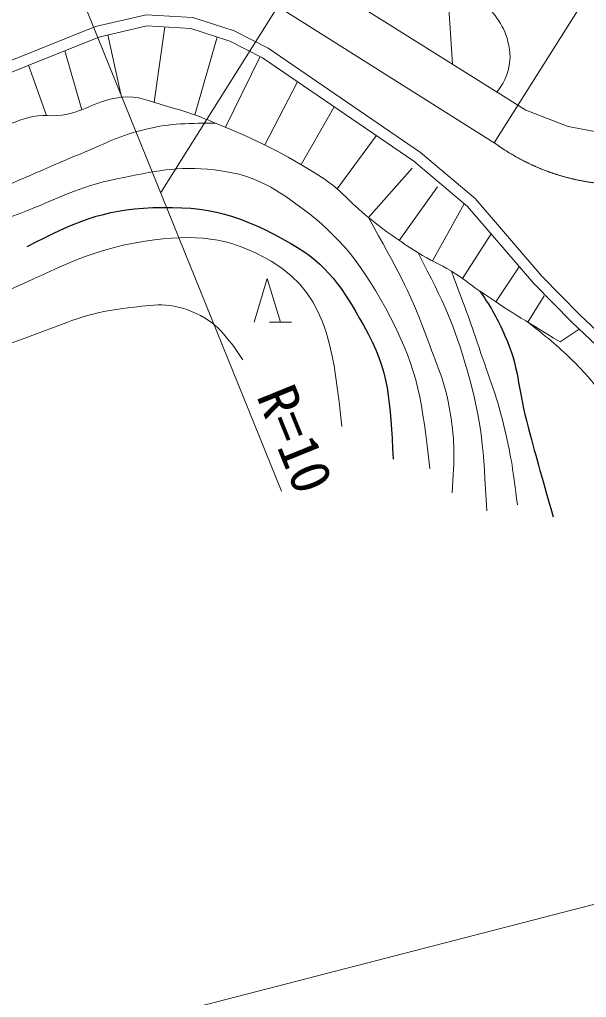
# Model space of a CAD drawing. Units: millimetres, scale not verified. Extents: x 40000 to 680000, y 20000 to 380000.
# Drawn here: x 279401 to 305225, y 249760 to 294324 of the extents above; entities that cross this region are included whole.
import ezdxf
from ezdxf.enums import TextEntityAlignment as Align

# ---------------------------------------------------------------- set-up
doc = ezdxf.new("R2010")
doc.units = ezdxf.units.MM
doc.header["$LTSCALE"] = 1000
doc.linetypes.add('LONG_DASHED_DOTTED', pattern=[15.25, 12, -1.5, 0.25, -1.5])
for name, color, linetype, lineweight in [('M-BGD', 7, 'Continuous', 13), ('M-BMK', 2, 'LONG_DASHED_DOTTED', 13), ('M-STR-HTXT', 7, 'Continuous', 13)]:
    doc.layers.add(name, color=color, linetype=linetype, lineweight=lineweight)
doc.styles.add('ＭＳ ゴシック', font='')
doc.styles.get('ＭＳ ゴシック').set_extended_font_data('MS Gothic')

msp = doc.modelspace()

# ---------------------------------------------------------------- linework, layer by layer
at = {"layer": 'M-BGD'}
for p, q in [((285527, 290553), (286022, 293988)), ((284041, 290785), (283426, 293625)), ((287384, 289976), (288405, 293529)), ((282240, 290215), (281456, 292904)), ((288779, 289416), (290356, 292639)), ((280630, 289946), (279802, 292240)), ((290571, 288610), (292066, 291489)), ((292228, 287712), (293713, 290319)), ((293863, 286612), (295651, 289020)), ((295293, 285304), (297281, 287551)), ((296694, 284256), (298440, 286695)), ((298215, 283322), (299662, 285928)), ((299576, 282523), (300881, 284553)), ((301091, 281465), (302168, 283056)), ((290083, 280529), (290683, 282529)), ((290683, 282529), (291283, 280529)), ((302558, 280533), (303304, 281735)), ((290783, 280529), (291783, 280529)), ((304028, 279632), (304895, 280212))]:
    msp.add_line(p, q, dxfattribs=at)
for points in [[(236850, 272831), (239261, 272095), (242077, 271782), (245224, 272003), (248316, 273107), (250322, 274819), (255789, 282088), (258213, 285581), (260808, 288176), (263569, 290191), (266468, 291627), (281339, 297673), (283566, 298354), (285867, 298593), (288094, 298409), (290431, 297636), (293284, 295961), (302459, 290200), (304391, 289446), (306416, 289078)], [(246993, 265032), (249079, 266455), (251312, 268578), (253594, 271339), (255337, 274382), (257271, 277406), (259240, 280093), (262958, 284694), (264982, 286406), (267393, 287731), (269933, 288817), (282863, 294007), (285163, 294541), (287298, 294412), (289176, 293805), (290722, 293013), (297670, 288265), (300154, 286167), (303191, 282633), (304921, 280875), (306228, 279642)], [(247275, 264619), (249394, 266065), (251678, 268236), (254007, 271053), (255765, 274122), (257683, 277123), (259636, 279788), (263317, 284343), (265267, 285992), (267613, 287281), (270125, 288355), (283013, 293529), (285206, 294038), (287205, 293917), (288984, 293342), (290466, 292583), (297366, 287867), (299801, 285811), (302823, 282294), (304571, 280518), (305945, 279222)]]:
    msp.add_lwpolyline(points, dxfattribs=at)
for points, knots in [([(247668, 292771), (251414, 293759), (252442, 294019), (255453, 294980), (258052, 295809), (259509, 296282), (262051, 297271), (264546, 298241), (265914, 298859), (268346, 299977), (271370, 301366), (273057, 302162), (276021, 303676), (277838, 304604), (278786, 305261), (280631, 306133), (282959, 307234), (284277, 307880), (286760, 308562), (289174, 309226), (290166, 309329), (293082, 309612)], [0, 0, 0, 0, 1, 1, 1, 2, 2, 2, 3, 3, 3, 4, 4, 4, 5, 5, 5, 6, 6, 6, 7, 7, 7, 7]), ([(250455, 284279), (252526, 286165), (253123, 286695), (254927, 288130), (256941, 289731), (258059, 290665), (260269, 291981), (262704, 293431), (264177, 294067), (266799, 295142), (269206, 296130), (270693, 296297), (273148, 297158), (276709, 298407), (278673, 299194), (282204, 300526), (283705, 301092), (284520, 301479), (286041, 301989), (287571, 302502), (288436, 302871), (290044, 303011), (291260, 303116), (291988, 303171), (293164, 302845), (294070, 302594), (294577, 302349), (295317, 301768), (296120, 301138), (296304, 300518), (296937, 299716), (296937, 299716), (296937, 299716), (296937, 299716)], [0, 0, 0, 0, 1, 1, 1, 2, 2, 2, 3, 3, 3, 4, 4, 4, 5, 5, 5, 6, 6, 6, 7, 7, 7, 8, 8, 8, 9, 9, 9, 10, 10, 10, 11, 11, 11, 11]), ([(298888, 297323), (299687, 296418), (299947, 296131), (300507, 295280), (301031, 294485), (301515, 294083), (301685, 293145), (301778, 292635), (301772, 292307), (301593, 291820), (301470, 291486), (301384, 291337), (301148, 291023)], [0, 0, 0, 0, 1, 1, 1, 2, 2, 2, 3, 3, 3, 4, 4, 4, 4]), ([(304028, 279632), (302255, 280722), (301768, 280996), (300373, 281950), (299864, 282297), (299604, 282529), (299080, 282852), (298501, 283208), (298131, 283330), (297557, 283694), (296640, 284274), (296139, 284624), (295293, 285304), (294434, 285995), (294080, 286548), (293151, 287141), (291369, 288280), (290282, 288791), (288330, 289604), (287452, 289970), (286945, 290145), (286028, 290399), (285266, 290610), (284828, 290861), (284041, 290785), (283039, 290689), (282564, 290239), (281584, 290012), (280887, 289851), (280446, 290051), (279761, 289847), (278125, 289360), (277375, 288660), (275814, 287970), (274352, 287323), (273417, 287224), (272004, 286479), (270512, 285692), (269758, 285092), (268442, 284035), (266957, 282843), (266158, 282128), (264809, 280783), (264190, 280167), (263997, 279664), (263312, 279121), (262699, 278636), (262080, 278753), (261545, 278183), (260003, 276540), (259731, 275167), (258729, 273149), (258047, 271775), (257648, 271010), (257073, 269588), (256829, 268986), (256620, 268464), (256427, 267973)], [0, 0, 0, 0, 1, 1, 1, 2, 2, 2, 3, 3, 3, 4, 4, 4, 5, 5, 5, 6, 6, 6, 7, 7, 7, 8, 8, 8, 9, 9, 9, 10, 10, 10, 11, 11, 11, 12, 12, 12, 13, 13, 13, 14, 14, 14, 15, 15, 15, 16, 16, 16, 17, 17, 17, 18, 18, 18, 19, 19, 19, 19]), ([(264809, 280783), (266576, 281903), (267099, 282252), (268660, 283020), (269987, 283672), (270758, 283984), (272139, 284510), (274237, 285311), (275499, 285511), (277605, 286291), (279413, 286961), (280371, 287475), (282160, 288196), (283238, 288631), (283808, 288986), (284935, 289273), (286226, 289602), (286797, 289587), (288330, 289604)], [0, 0, 0, 0, 1, 1, 1, 2, 2, 2, 3, 3, 3, 4, 4, 4, 5, 5, 5, 6, 6, 6, 6]), ([(257227, 268575), (257704, 269544), (258193, 270416), (258950, 271549), (260266, 273516), (261041, 274615), (262668, 276334), (263828, 277560), (264647, 278081), (266036, 279040), (268423, 280687), (269882, 281445), (272496, 282702), (275136, 283971), (276715, 284461), (279453, 285500), (281152, 286144), (282051, 286712), (283834, 287064), (285547, 287402), (286552, 287672), (288287, 287469), (289815, 287290), (290685, 286879), (291932, 285978), (294087, 284421), (295055, 283104), (296294, 280751), (297592, 278286), (297734, 276894), (298097, 273849)], [0, 0, 0, 0, 1, 1, 1, 2, 2, 2, 3, 3, 3, 4, 4, 4, 5, 5, 5, 6, 6, 6, 7, 7, 7, 8, 8, 8, 9, 9, 9, 10, 10, 10, 10]), ([(295293, 285304), (296625, 282878), (297097, 282140), (297902, 279962), (298407, 278595), (298787, 277840), (299020, 276401), (299247, 274995), (299211, 274388), (299103, 272757)], [0, 0, 0, 0, 1, 1, 1, 2, 2, 2, 3, 3, 3, 3]), ([(259610, 265694), (259966, 266278), (260358, 266870), (260856, 267583), (262106, 269373), (262850, 270350), (264267, 272012), (266045, 274097), (267015, 275324), (269126, 277070), (270620, 278306), (271623, 278796), (273347, 279684), (275169, 280622), (276278, 280964), (278187, 281711), (280872, 282763), (282277, 283804), (285130, 284224), (287372, 284554), (288903, 284456), (290859, 283313), (293624, 281696), (293707, 278801), (294089, 275776)], [0, 0, 0, 0, 1, 1, 1, 2, 2, 2, 3, 3, 3, 4, 4, 4, 5, 5, 5, 6, 6, 6, 7, 7, 7, 8, 8, 8, 8]), ([(297557, 283694), (298765, 281349), (299179, 280496), (299802, 278301), (300488, 275885), (300522, 274831), (300686, 271933)], [0, 0, 0, 0, 1, 1, 1, 2, 2, 2, 2]), ([(299080, 282852), (299704, 281186), (299869, 280741), (300331, 279373), (300823, 277917), (301163, 277116), (301509, 275619), (301813, 274305), (301883, 273815), (302080, 272214)], [0, 0, 0, 0, 1, 1, 1, 2, 2, 2, 3, 3, 3, 3]), ([(302558, 280533), (303607, 279698), (303930, 279451), (304722, 278663), (305420, 277969), (305716, 277490), (306406, 276786), (306914, 276268), (307141, 275876), (307786, 275544), (308187, 275337), (308471, 275269), (308918, 275323), (309430, 275385), (309684, 275604), (310105, 275903), (310902, 276467), (311168, 276995), (311817, 277725), (312596, 278601), (312998, 279121), (313722, 280044), (314463, 280989), (314696, 281310), (315563, 282507)], [0, 0, 0, 0, 1, 1, 1, 2, 2, 2, 3, 3, 3, 4, 4, 4, 5, 5, 5, 6, 6, 6, 7, 7, 7, 8, 8, 8, 8]), ([(261855, 260716), (263222, 263474), (263577, 264205), (264754, 266403), (265720, 268207), (266213, 269248), (267294, 270986), (268093, 272271), (268433, 273091), (269475, 274188), (270424, 275189), (271061, 275659), (272208, 276425), (273242, 277116), (273924, 277334), (275051, 277860), (276952, 278747), (278029, 279230), (280002, 279940), (281575, 280506), (282445, 280966), (284107, 281155), (285322, 281293), (286104, 281492), (287235, 281026), (288397, 280547), (288844, 279880), (289573, 278817)], [0, 0, 0, 0, 1, 1, 1, 2, 2, 2, 3, 3, 3, 4, 4, 4, 5, 5, 5, 6, 6, 6, 7, 7, 7, 8, 8, 8, 9, 9, 9, 9])]:
    msp.add_open_spline(points, degree=3, knots=knots, dxfattribs=at)
at = {"layer": 'M-BGD', "lineweight": 25}
for points, knots in [([(279750, 283986), (281977, 285115), (283130, 285652), (285465, 285753), (288002, 285863), (289555, 285385), (291759, 284124), (293450, 283157), (294106, 282089), (295072, 280397), (296282, 278277), (296263, 276929), (296425, 274296)], [0, 0, 0, 0, 1, 1, 1, 2, 2, 2, 3, 3, 3, 4, 4, 4, 4]), ([(300373, 281950), (300962, 281074), (301135, 280739), (301514, 279907), (302156, 278495), (302094, 277556), (302489, 276056), (302943, 274334), (303101, 273785), (303704, 271662)], [0, 0, 0, 0, 1, 1, 1, 2, 2, 2, 3, 3, 3, 3])]:
    msp.add_open_spline(points, degree=3, knots=knots, dxfattribs=at)
at = {"layer": 'M-BMK'}
msp.add_line((291174, 294920), (301029, 288708), dxfattribs=at)
msp.add_arc((306857, 296651), 9851, 233.7323, 275.1237, dxfattribs=at)
at = {"layer": 'M-STR-HTXT'}
for p, q in [((299121, 292296), (297195, 322177)), ((301029, 288708), (311315, 305029)), ((282008, 295886), (291341, 272826)), ((291174, 294920), (285830, 286442))]:
    msp.add_line(p, q, dxfattribs=at)
msp.add_lwpolyline([(256063, 241208), (306838, 254334), (498969, 268505)], dxfattribs=at)

# ---------------------------------------------------------------- texts
at = {"layer": 'M-STR-HTXT', "style": 'ＭＳ ゴシック'}
msp.add_text('R=10', height=1833, rotation=292.034, dxfattribs=at).set_placement((290599, 274659), align=Align.BOTTOM_CENTER)

doc.saveas('drawing.dxf')
